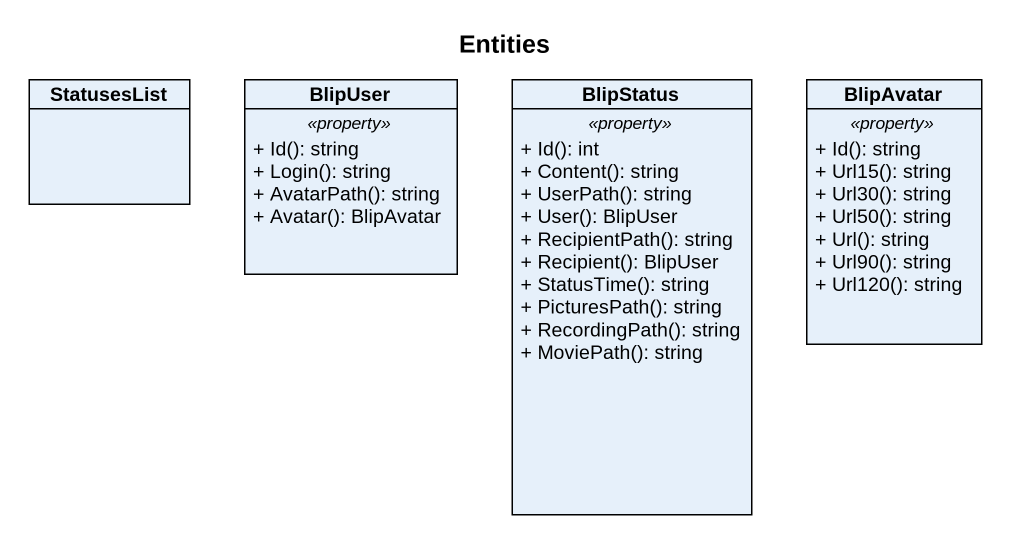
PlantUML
@startuml
title Entities
hide circle
hide empty members
skinparam classAttributeIconSize 0
class StatusesList
class BlipUser {
  .. <<property>> ..
  + Id(): string
  + Login(): string
  + AvatarPath(): string
  + Avatar(): BlipAvatar
}
class BlipStatus {
  .. <<property>> ..
  + Id(): int
  + Content(): string
  + UserPath(): string
  + User(): BlipUser
  + RecipientPath(): string
  + Recipient(): BlipUser
  + StatusTime(): string
  + PicturesPath(): string
  + RecordingPath(): string
  + MoviePath(): string
}
class BlipAvatar {
  .. <<property>> ..
  + Id(): string
  + Url15(): string
  + Url30(): string
  + Url50(): string
  + Url(): string
  + Url90(): string
  + Url120(): string
}
@enduml
